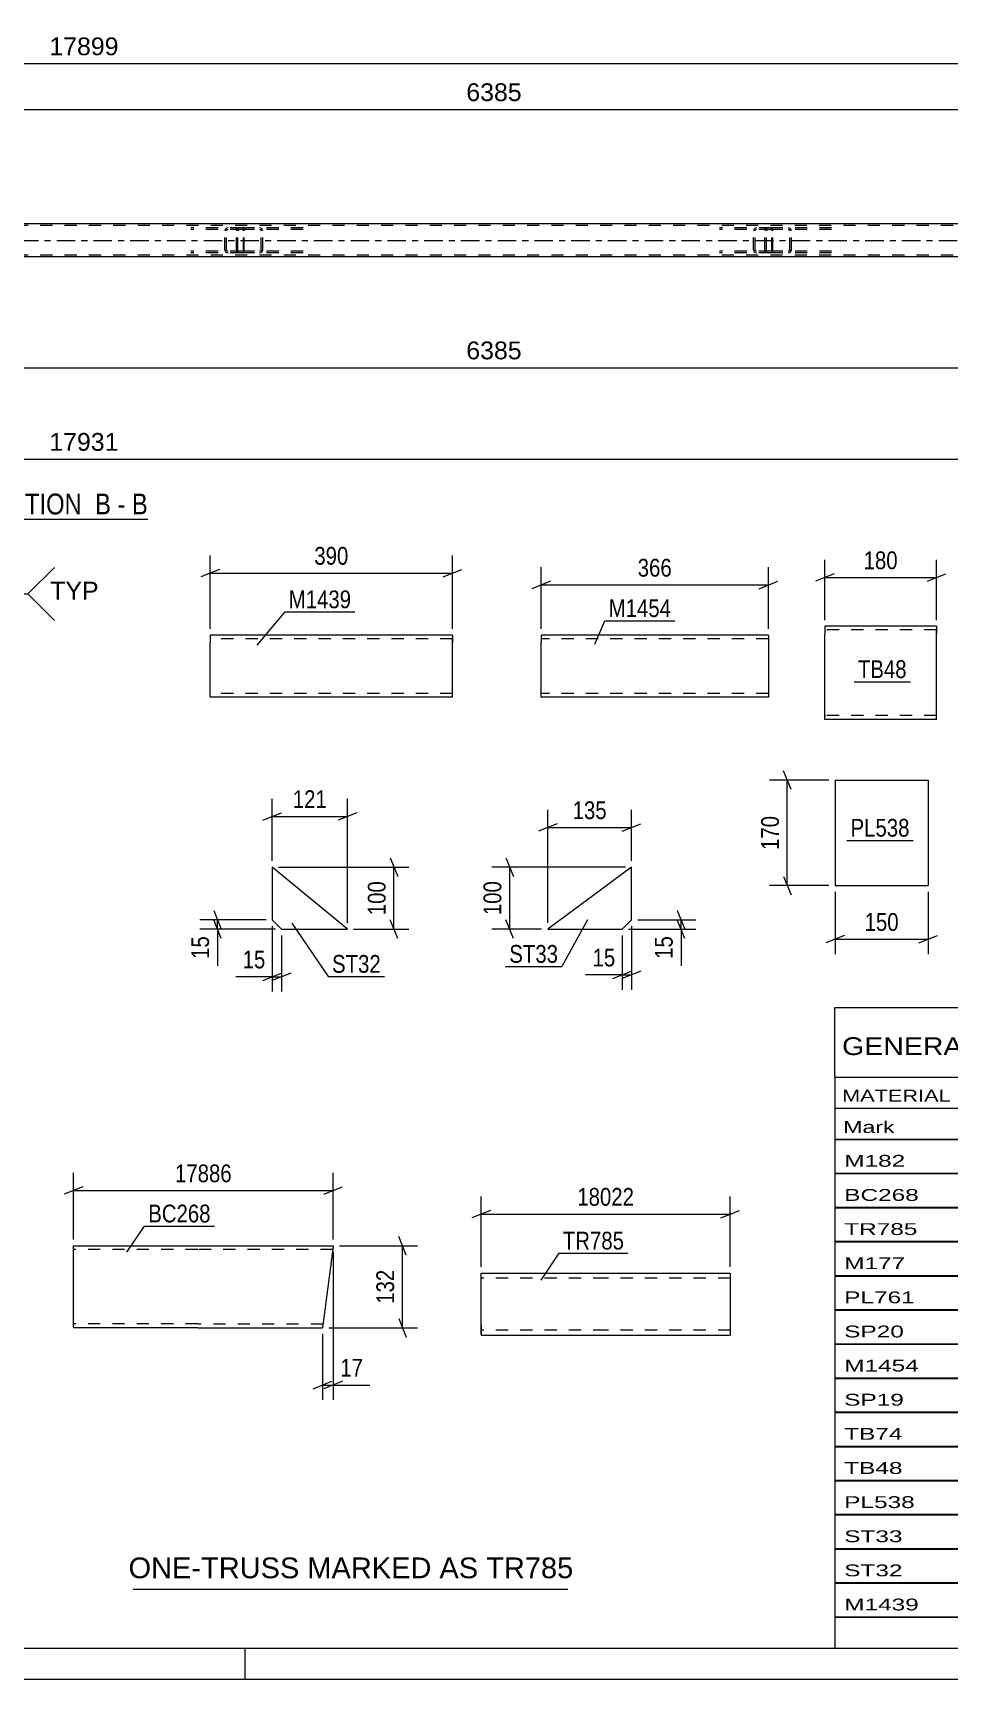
# Model space of a CAD drawing. Header units: millimetres. Extents: x 0 to 841, y 0 to 594.
# Drawn here: x 386.8 to 534.4, y 0 to 265.3 of the extents above; entities that cross this region are included whole.
import ezdxf

# ---------------------------------------------------------------- set-up
doc = ezdxf.new("R2010")
doc.units = ezdxf.units.MM
doc.linetypes.add('DXK_LINE_DOT2', pattern=[3.9198, 1.9599, -1.9599])
doc.linetypes.add('DXK_LINE_DOT3', pattern=[5.9187, 2.979, -0.9799, 0.9799, -0.9799])
doc.styles.add('Arial', font='ARIAL.TTF', dxfattribs={"height": 0.2})
doc.styles.add('Arial Narrow', font='ARIALN.TTF', dxfattribs={"height": 0.2})

# ---------------------------------------------------------------- blocks, each defined once
blk = doc.blocks.new('Unknown-318886624-1115')
at = {"color": 5, "linetype": 'Continuous'}
for p, q in [((5, 5), (836, 5)), ((421, 0), (421, 5)), ((0, 0), (841, 0))]:
    blk.add_line(p, q, dxfattribs=at)
blk = doc.blocks.new('Unknown-318886624-17 - 4663')
at = {"color": 6, "linetype": 'Continuous'}
blk.add_line((377.69, 186.94), (405.34, 186.94), dxfattribs=at)
at = {"color": 0, "linetype": 'Continuous'}
blk.add_wipeout([(395.8, 187.69), (395.8, 191.19), (377.69, 191.19), (377.69, 187.69)], dxfattribs=at)
at = {"color": 7, "linetype": 'Continuous', "style": 'Arial Narrow'}
blk.add_text('SECTION ', height=3.34, dxfattribs=at).set_placement((377.69, 187.69))
at = {"color": 0, "linetype": 'Continuous'}
blk.add_wipeout([(399.41, 187.69), (399.41, 191.19), (396.85, 191.19), (396.85, 187.69)], dxfattribs=at)
blk.add_wipeout([(401.73, 187.69), (401.73, 191.19), (400.46, 191.19), (400.46, 187.69)], dxfattribs=at)
at = {"color": 7, "linetype": 'Continuous', "style": 'Arial Narrow'}
blk.add_text('B', height=3.34, dxfattribs=at).set_placement((396.85, 187.69))
at = {"color": 0, "linetype": 'Continuous'}
blk.add_wipeout([(405.34, 187.69), (405.34, 191.19), (402.78, 191.19), (402.78, 187.69)], dxfattribs=at)
at = {"color": 7, "linetype": 'Continuous', "style": 'Arial Narrow'}
for s, p in [('B', (402.78, 187.69)), ('-', (400.46, 187.69))]:
    blk.add_text(s, height=3.34, dxfattribs=at).set_placement(p)
blk = doc.blocks.new('Part-318886624-4776 - 4663')
at = {"color": 7, "linetype": 'DXK_LINE_DOT2'}
for p, q in [((727.09, 234.25), (71.06, 234.25)), ((727.09, 229.45), (71.06, 229.45))]:
    blk.add_line(p, q, dxfattribs=at)
at = {"color": 2, "linetype": 'Continuous'}
for p, q in [((587.98, 234.49), (338.58, 234.49)), ((727.09, 229.21), (71.06, 229.21))]:
    blk.add_line(p, q, dxfattribs=at)
at = {"color": 7, "linetype": 'DXK_LINE_DOT3'}
blk.add_line((71.06, 231.85), (726.8, 231.85), dxfattribs=at)
blk = doc.blocks.new('Part-318886624-4737 - 4663')
at = {"color": 7, "linetype": 'DXK_LINE_DOT2'}
for p, q in [((505.73, 233.85), (497.4, 233.85)), ((505.73, 233.61), (497.4, 233.61)), ((502.93, 233.55), (502.89, 233.37)), ((503.14, 233.37), (503.16, 233.46)), ((503.16, 233.46), (503.21, 233.54)), ((503.39, 233.85), (503.2, 233.81)), ((503.21, 233.54), (503.29, 233.59)), ((503.29, 233.59), (503.39, 233.61)), ((504.73, 233.61), (504.73, 233.85)), ((505.83, 233.81), (505.73, 233.85)), ((505.73, 233.61), (505.78, 233.59)), ((505.78, 233.59), (505.82, 233.54)), ((505.82, 233.54), (505.85, 233.46)), ((505.92, 233.71), (505.83, 233.81)), ((505.85, 233.46), (505.86, 233.37)), ((505.98, 233.55), (505.92, 233.71)), ((506, 233.37), (505.98, 233.55)), ((502.89, 230.33), (502.89, 233.37)), ((503.14, 230.33), (503.14, 233.37)), ((505.86, 230.33), (505.86, 233.37)), ((506, 230.33), (506, 233.37)), ((505.73, 230.09), (497.4, 230.09)), ((505.73, 229.85), (497.4, 229.85)), ((502.89, 230.33), (502.93, 230.14)), ((503.16, 230.23), (503.14, 230.33)), ((503.21, 230.16), (503.16, 230.23)), ((503.2, 229.88), (503.39, 229.85)), ((503.29, 230.1), (503.21, 230.16)), ((503.39, 230.09), (503.29, 230.1)), ((504.73, 229.85), (504.73, 230.09)), ((505.78, 230.1), (505.73, 230.09)), ((505.73, 229.85), (505.83, 229.88)), ((505.82, 230.16), (505.78, 230.1)), ((505.85, 230.23), (505.82, 230.16)), ((505.83, 229.88), (505.92, 229.99)), ((505.86, 230.33), (505.85, 230.23)), ((505.92, 229.99), (505.98, 230.14)), ((505.98, 230.14), (506, 230.33))]:
    blk.add_line(p, q, dxfattribs=at)
for centre, start, end in [((503.38, 233.35), 111.1941, 156.1506), ((503.38, 230.34), 203.8494, 248.8059)]:
    blk.add_arc(centre, 0.492, start, end, dxfattribs=at)
blk = doc.blocks.new('Part-318886624-4739 - 4663')
at = {"color": 7, "linetype": 'DXK_LINE_DOT2'}
for p, q in [((420.59, 233.85), (412.27, 233.85)), ((420.59, 233.61), (412.27, 233.61)), ((417.79, 233.55), (417.75, 233.37)), ((418.01, 233.37), (418.02, 233.46)), ((418.02, 233.46), (418.08, 233.54)), ((418.26, 233.85), (418.06, 233.81)), ((418.08, 233.54), (418.16, 233.59)), ((418.16, 233.59), (418.26, 233.61)), ((419.6, 233.61), (419.6, 233.85)), ((420.69, 233.81), (420.59, 233.85)), ((420.59, 233.61), (420.64, 233.59)), ((420.64, 233.59), (420.69, 233.54)), ((420.78, 233.71), (420.69, 233.81)), ((420.69, 233.54), (420.72, 233.46)), ((420.72, 233.46), (420.73, 233.37)), ((420.84, 233.55), (420.78, 233.71)), ((420.86, 233.37), (420.84, 233.55)), ((417.75, 230.33), (417.75, 233.37)), ((418.01, 230.33), (418.01, 233.37)), ((420.73, 230.33), (420.73, 233.37)), ((420.86, 230.33), (420.86, 233.37)), ((420.59, 230.09), (412.27, 230.09)), ((420.59, 229.85), (412.27, 229.85)), ((417.75, 230.33), (417.79, 230.14)), ((418.02, 230.23), (418.01, 230.33)), ((418.08, 230.16), (418.02, 230.23)), ((418.06, 229.88), (418.26, 229.85)), ((418.16, 230.1), (418.08, 230.16)), ((418.26, 230.09), (418.16, 230.1)), ((419.6, 229.85), (419.6, 230.09)), ((420.64, 230.1), (420.59, 230.09)), ((420.59, 229.85), (420.69, 229.88)), ((420.69, 230.16), (420.64, 230.1)), ((420.72, 230.23), (420.69, 230.16)), ((420.69, 229.88), (420.78, 229.99)), ((420.73, 230.33), (420.72, 230.23)), ((420.78, 229.99), (420.84, 230.14)), ((420.84, 230.14), (420.86, 230.33))]:
    blk.add_line(p, q, dxfattribs=at)
for centre, start, end in [((418.24, 233.35), 111.1941, 156.1506), ((418.24, 230.34), 203.8494, 248.8059)]:
    blk.add_arc(centre, 0.492, start, end, dxfattribs=at)
blk = doc.blocks.new('Part-318886624-4944 - 4663')
at = {"color": 7, "linetype": 'DXK_LINE_DOT2'}
for p, q in [((504.77, 233.55), (504.73, 233.37)), ((504.99, 233.37), (505.01, 233.46)), ((505.01, 233.46), (505.06, 233.54)), ((505.24, 233.85), (505.05, 233.81)), ((505.06, 233.54), (505.15, 233.59)), ((505.15, 233.59), (505.24, 233.61)), ((515.47, 233.85), (505.24, 233.85)), ((515.47, 233.61), (505.24, 233.61)), ((508.67, 233.81), (508.48, 233.85)), ((508.48, 233.61), (508.58, 233.59)), ((508.58, 233.59), (508.66, 233.54)), ((508.66, 233.54), (508.71, 233.46)), ((508.71, 233.46), (508.73, 233.37)), ((508.99, 233.37), (508.95, 233.55)), ((504.73, 230.33), (504.73, 233.37)), ((504.99, 230.33), (504.99, 233.37)), ((508.73, 230.33), (508.73, 233.37)), ((508.99, 230.33), (508.99, 233.37)), ((504.73, 230.33), (504.77, 230.14)), ((505.01, 230.23), (504.99, 230.33)), ((505.06, 230.16), (505.01, 230.23)), ((505.05, 229.88), (505.24, 229.85)), ((505.15, 230.1), (505.06, 230.16)), ((505.24, 230.09), (505.15, 230.1)), ((515.47, 230.09), (505.24, 230.09)), ((515.47, 229.85), (505.24, 229.85)), ((508.58, 230.1), (508.48, 230.09)), ((508.48, 229.85), (508.67, 229.88)), ((508.66, 230.16), (508.58, 230.1)), ((508.71, 230.23), (508.66, 230.16)), ((508.73, 230.33), (508.71, 230.23)), ((508.95, 230.14), (508.99, 230.33))]:
    blk.add_line(p, q, dxfattribs=at)
for centre, start, end in [((505.22, 233.35), 110.7583, 155.68), ((508.5, 233.35), 24.32, 69.2417), ((505.22, 230.35), 204.32, 249.2417), ((508.5, 230.35), 290.7583, 335.68)]:
    blk.add_arc(centre, 0.496, start, end, dxfattribs=at)
blk = doc.blocks.new('Part-318886624-4945 - 4663')
at = {"color": 7, "linetype": 'DXK_LINE_DOT2'}
for p, q in [((419.64, 233.55), (419.6, 233.37)), ((419.85, 233.37), (419.87, 233.46)), ((419.87, 233.46), (419.93, 233.54)), ((420.11, 233.85), (419.91, 233.81)), ((419.93, 233.54), (420.01, 233.59)), ((420.01, 233.59), (420.11, 233.61)), ((430.34, 233.85), (420.11, 233.85)), ((430.34, 233.61), (420.11, 233.61)), ((423.54, 233.81), (423.34, 233.85)), ((423.34, 233.61), (423.44, 233.59)), ((423.44, 233.59), (423.53, 233.54)), ((423.53, 233.54), (423.58, 233.46)), ((423.58, 233.46), (423.6, 233.37)), ((423.86, 233.37), (423.82, 233.55)), ((419.6, 230.33), (419.6, 233.37)), ((419.85, 230.33), (419.85, 233.37)), ((423.6, 230.33), (423.6, 233.37)), ((423.86, 230.33), (423.86, 233.37)), ((419.6, 230.33), (419.64, 230.14)), ((419.87, 230.23), (419.85, 230.33)), ((419.93, 230.16), (419.87, 230.23)), ((419.91, 229.88), (420.11, 229.85)), ((420.01, 230.1), (419.93, 230.16)), ((420.11, 230.09), (420.01, 230.1)), ((430.34, 230.09), (420.11, 230.09)), ((430.34, 229.85), (420.11, 229.85)), ((423.44, 230.1), (423.34, 230.09)), ((423.34, 229.85), (423.54, 229.88)), ((423.53, 230.16), (423.44, 230.1)), ((423.58, 230.23), (423.53, 230.16)), ((423.6, 230.33), (423.58, 230.23)), ((423.82, 230.14), (423.86, 230.33))]:
    blk.add_line(p, q, dxfattribs=at)
for centre, start, end in [((420.09, 233.35), 110.7583, 155.68), ((423.36, 233.35), 24.32, 69.2417), ((420.09, 230.35), 204.32, 249.2417), ((423.36, 230.35), 290.7583, 335.68)]:
    blk.add_arc(centre, 0.496, start, end, dxfattribs=at)
blk = doc.blocks.new('Part-318886624-6318 - 6310')
at = {"color": 2, "linetype": 'Continuous'}
for p, q in [((459.03, 57.02), (459.03, 65.42)), ((459.03, 65.42), (479.03, 65.42)), ((479.13, 65.42), (499.13, 65.42)), ((499.13, 65.42), (499.13, 65.3)), ((499.13, 65.3), (499.13, 55.42)), ((459.03, 57.02), (459.03, 55.42)), ((459.03, 55.42), (479.03, 55.42)), ((479.13, 55.42), (499.13, 55.42))]:
    blk.add_line(p, q, dxfattribs=at)
at = {"color": 7, "linetype": 'DXK_LINE_DOT2'}
for p, q in [((479.03, 64.62), (459.03, 64.62)), ((499.13, 64.62), (479.13, 64.62)), ((459.03, 55.55), (459.03, 57.02)), ((459.03, 56.22), (459.03, 56.29)), ((479.03, 56.22), (459.03, 56.22)), ((499.13, 56.22), (479.13, 56.22)), ((499.13, 56.22), (499.13, 56.29))]:
    blk.add_line(p, q, dxfattribs=at)
blk = doc.blocks.new('Part-318886624-6483 - 6479')
at = {"color": 2, "linetype": 'Continuous'}
for p, q in [((516.02, 144.86), (516.02, 127.86)), ((516.02, 144.86), (531.02, 144.86)), ((531.02, 144.86), (531.02, 127.86)), ((516.02, 127.86), (531.02, 127.86))]:
    blk.add_line(p, q, dxfattribs=at)
blk = doc.blocks.new('Part-318886624-6515 - 6510')
at = {"color": 2, "linetype": 'Continuous'}
for p, q in [((514.36, 169.66), (514.36, 168.46)), ((532.36, 169.66), (514.36, 169.66)), ((514.36, 155.4), (514.36, 168.46)), ((532.36, 169.66), (532.36, 169.57)), ((532.36, 169.57), (532.36, 168.46)), ((532.36, 154.66), (532.36, 168.46)), ((514.36, 154.75), (514.36, 155.4)), ((514.36, 154.66), (514.36, 154.75)), ((532.36, 154.66), (514.36, 154.66))]:
    blk.add_line(p, q, dxfattribs=at)
at = {"color": 7, "linetype": 'DXK_LINE_DOT2'}
for p, q in [((532.36, 169.06), (514.36, 169.06)), ((532.36, 168.46), (532.36, 169.31)), ((514.36, 155.4), (514.36, 155.01)), ((514.36, 155.26), (514.36, 155.3)), ((532.36, 155.26), (514.36, 155.26)), ((514.36, 154.66), (514.36, 154.66)), ((532.36, 155.26), (532.36, 155.3))]:
    blk.add_line(p, q, dxfattribs=at)
blk = doc.blocks.new('Part-318886624-6537 - 6531')
at = {"color": 2, "linetype": 'Continuous'}
for p, q in [((437.48, 120.84), (425.39, 130.84)), ((425.39, 130.84), (425.39, 122.34)), ((425.39, 122.34), (426.89, 120.84)), ((426.89, 120.84), (437.48, 120.84))]:
    blk.add_line(p, q, dxfattribs=at)
blk = doc.blocks.new('Part-318886624-6592 - 6586')
at = {"color": 2, "linetype": 'Continuous'}
for p, q in [((483.25, 130.85), (469.75, 120.85)), ((483.25, 122.35), (483.25, 130.85)), ((481.75, 120.85), (483.25, 122.35)), ((469.75, 120.85), (481.75, 120.85))]:
    blk.add_line(p, q, dxfattribs=at)
blk = doc.blocks.new('Part-318886624-6813 - 6807')
at = {"color": 2, "linetype": 'Continuous'}
for p, q in [((415.39, 168.23), (415.39, 167.03)), ((454.41, 168.23), (415.39, 168.23)), ((454.41, 168.23), (454.41, 168.13)), ((454.41, 168.13), (454.41, 167.03)), ((415.39, 158.32), (415.39, 167.03)), ((454.41, 158.23), (454.41, 167.03)), ((415.39, 158.23), (415.39, 158.32)), ((454.41, 158.23), (415.39, 158.23))]:
    blk.add_line(p, q, dxfattribs=at)
at = {"color": 7, "linetype": 'DXK_LINE_DOT2'}
for p, q in [((454.41, 167.63), (415.39, 167.63)), ((454.41, 167.03), (454.41, 167.87)), ((415.39, 158.83), (415.39, 158.87)), ((454.41, 158.83), (415.39, 158.83)), ((415.39, 158.23), (415.39, 158.23)), ((454.41, 158.83), (454.41, 158.87))]:
    blk.add_line(p, q, dxfattribs=at)
blk = doc.blocks.new('Part-318886624-6835 - 6829')
at = {"color": 2, "linetype": 'Continuous'}
for p, q in [((468.67, 168.23), (468.67, 167.03)), ((505.29, 168.23), (468.67, 168.23)), ((505.29, 168.13), (505.29, 168.23)), ((505.29, 168.13), (505.29, 167.03)), ((468.67, 158.32), (468.67, 167.03)), ((505.29, 167.03), (505.29, 158.23)), ((468.67, 158.23), (468.67, 158.32)), ((505.29, 158.23), (468.67, 158.23))]:
    blk.add_line(p, q, dxfattribs=at)
at = {"color": 7, "linetype": 'DXK_LINE_DOT2'}
for p, q in [((505.29, 167.63), (468.67, 167.63)), ((505.29, 167.87), (505.29, 167.03)), ((468.67, 158.83), (468.67, 158.87)), ((505.29, 158.83), (468.67, 158.83)), ((468.67, 158.23), (468.67, 158.23)), ((505.29, 158.87), (505.29, 158.97)), ((505.29, 158.83), (505.29, 158.87)), ((505.29, 158.83), (505.29, 158.87))]:
    blk.add_line(p, q, dxfattribs=at)
blk = doc.blocks.new('Part-318886624-7069 - 7061')
at = {"color": 2, "linetype": 'Continuous'}
for p, q in [((393.37, 56.72), (393.37, 69.83)), ((393.37, 69.83), (413.37, 69.83)), ((413.47, 69.82), (435.21, 69.82)), ((435.2, 69.73), (433.47, 56.62)), ((435.21, 69.82), (435.2, 69.73)), ((393.37, 56.72), (393.37, 56.63)), ((393.37, 56.63), (413.37, 56.63)), ((413.47, 56.62), (433.47, 56.62))]:
    blk.add_line(p, q, dxfattribs=at)
at = {"color": 7, "linetype": 'DXK_LINE_DOT2'}
for p, q in [((413.37, 69.23), (393.37, 69.23)), ((435.13, 69.22), (413.47, 69.22)), ((393.37, 57.23), (393.37, 57.27)), ((413.37, 57.23), (393.37, 57.23)), ((433.55, 57.22), (413.47, 57.22)), ((433.55, 57.22), (433.56, 57.27))]:
    blk.add_line(p, q, dxfattribs=at)
blk = doc.blocks.new('StraightDimension-318886624-5051 - 4663')
at = {"color": 7, "linetype": 'Continuous'}
for p, q in [((333.38, 235.89), (333.38, 255.79)), ((588.78, 235.89), (588.78, 255.79)), ((334.88, 253.54), (331.88, 252.34)), ((333.38, 252.94), (588.78, 252.94)), ((587.28, 252.34), (590.28, 253.54))]:
    blk.add_line(p, q, dxfattribs=at)
at = {"color": 0}
blk.add_wipeout([(466.13, 253.69), (466.13, 257.89), (456.04, 257.89), (456.04, 253.69)], dxfattribs=at)
at = {"color": 3, "style": 'Arial'}
blk.add_text('6385', height=2.865, dxfattribs=at).set_placement((456.64, 254.29))
blk = doc.blocks.new('StraightDimension-318886624-4957 - 4663')
at = {"color": 7, "linetype": 'Continuous'}
blk.add_line((61.8, 196.59), (728.28, 196.59), dxfattribs=at)
at = {"color": 0}
blk.add_wipeout([(401.2, 197.34), (401.2, 201.54), (388.88, 201.54), (388.88, 197.34)], dxfattribs=at)
at = {"color": 3, "style": 'Arial'}
blk.add_text('17931', height=2.865, dxfattribs=at).set_placement((389.48, 197.94))
blk = doc.blocks.new('StraightDimension-318886624-4995 - 4663')
at = {"color": 7, "linetype": 'Continuous'}
for p, q in [((333.38, 227.81), (333.38, 201.14)), ((588.78, 227.81), (588.78, 198.91)), ((334.88, 211.93), (331.88, 210.73)), ((333.38, 211.33), (588.78, 211.33)), ((587.28, 210.73), (590.28, 211.93))]:
    blk.add_line(p, q, dxfattribs=at)
at = {"color": 0}
blk.add_wipeout([(466.13, 212.08), (466.13, 216.28), (456.04, 216.28), (456.04, 212.08)], dxfattribs=at)
at = {"color": 0, "linetype": 'Continuous'}
blk.add_wipeout([(588.18, 210.63), (583.98, 210.63), (583.98, 198.31), (588.18, 198.31)], dxfattribs=at)
at = {"color": 3, "style": 'Arial'}
blk.add_text('6385', height=2.865, dxfattribs=at).set_placement((456.64, 212.68))
at = {"color": 3, "linetype": 'Continuous', "style": 'Arial'}
blk.add_text('14427', height=2.865, rotation=90.0002, dxfattribs=at).set_placement((587.58, 198.91))
blk = doc.blocks.new('StraightDimension-318886624-5105 - 4663')
at = {"color": 7, "linetype": 'Continuous'}
blk.add_line((62.44, 260.33), (727.65, 260.33), dxfattribs=at)
at = {"color": 0}
blk.add_wipeout([(401.21, 261.08), (401.21, 265.28), (388.89, 265.28), (388.89, 261.08)], dxfattribs=at)
at = {"color": 3, "style": 'Arial'}
blk.add_text('17899', height=2.865, dxfattribs=at).set_placement((389.49, 261.68))
blk = doc.blocks.new('StraightDimension-318886624-6321 - 6310')
at = {"color": 7, "linetype": 'Continuous'}
for p, q in [((459.03, 66.42), (459.03, 77.78)), ((499.13, 66.42), (499.13, 77.78)), ((460.53, 75.53), (457.53, 74.33)), ((459.03, 74.93), (499.13, 74.93)), ((497.63, 74.33), (500.63, 75.53))]:
    blk.add_line(p, q, dxfattribs=at)
at = {"color": 0}
blk.add_wipeout([(484.25, 75.68), (484.25, 79.88), (473.91, 79.88), (473.91, 75.68)], dxfattribs=at)
at = {"color": 3, "style": 'Arial Narrow'}
blk.add_text('18022', height=2.863, dxfattribs=at).set_placement((474.51, 76.28))
blk = doc.blocks.new('StraightDimension-318886624-6485 - 6479')
at = {"color": 7, "linetype": 'Continuous'}
for p, q in [((516.02, 126.86), (516.02, 116.82)), ((531.02, 126.86), (531.02, 116.82)), ((517.52, 119.82), (514.52, 118.62)), ((529.52, 118.62), (532.52, 119.82)), ((516.02, 119.22), (531.02, 119.22))]:
    blk.add_line(p, q, dxfattribs=at)
at = {"color": 0}
blk.add_wipeout([(526.87, 119.97), (526.87, 124.17), (520.18, 124.17), (520.18, 119.97)], dxfattribs=at)
at = {"color": 3, "style": 'Arial Narrow'}
blk.add_text('150', height=2.863, dxfattribs=at).set_placement((520.78, 120.57))
blk = doc.blocks.new('StraightDimension-318886624-6496 - 6479')
at = {"color": 7, "linetype": 'Continuous'}
for p, q in [((508.93, 143.36), (507.73, 146.36)), ((515.02, 144.86), (505.48, 144.86)), ((508.33, 127.86), (508.33, 144.86)), ((515.02, 127.86), (505.48, 127.86)), ((507.73, 129.36), (508.93, 126.36))]:
    blk.add_line(p, q, dxfattribs=at)
at = {"color": 0}
blk.add_wipeout([(507.58, 139.7), (503.38, 139.7), (503.38, 133.01), (507.58, 133.01)], dxfattribs=at)
at = {"color": 3, "style": 'Arial Narrow'}
blk.add_text('170', height=2.863, rotation=90.0002, dxfattribs=at).set_placement((506.98, 133.61))
blk = doc.blocks.new('StraightDimension-318886624-6517 - 6510')
at = {"color": 7, "linetype": 'Continuous'}
for p, q in [((515.86, 178.11), (512.86, 176.91)), ((514.36, 170.66), (514.36, 180.36)), ((530.86, 176.91), (533.86, 178.11)), ((532.36, 170.66), (532.36, 180.36)), ((514.36, 177.51), (532.36, 177.51))]:
    blk.add_line(p, q, dxfattribs=at)
at = {"color": 0}
blk.add_wipeout([(526.71, 178.26), (526.71, 182.46), (520.02, 182.46), (520.02, 178.26)], dxfattribs=at)
at = {"color": 3, "style": 'Arial Narrow'}
blk.add_text('180', height=2.863, dxfattribs=at).set_placement((520.62, 178.86))
blk = doc.blocks.new('StraightDimension-318886624-6539 - 6531')
at = {"color": 7, "linetype": 'Continuous'}
for p, q in [((426.39, 130.84), (447.38, 130.84)), ((444.38, 132.34), (445.58, 129.34)), ((444.98, 120.84), (444.98, 130.84)), ((445.58, 119.34), (444.38, 122.34)), ((438.48, 120.84), (447.38, 120.84))]:
    blk.add_line(p, q, dxfattribs=at)
at = {"color": 0}
blk.add_wipeout([(444.23, 129.19), (440.03, 129.19), (440.03, 122.5), (444.23, 122.5)], dxfattribs=at)
at = {"color": 3, "style": 'Arial Narrow'}
blk.add_text('100', height=2.863, rotation=90.0002, dxfattribs=at).set_placement((443.63, 123.1))
blk = doc.blocks.new('StraightDimension-318886624-6551 - 6531')
at = {"color": 7, "linetype": 'Continuous'}
for p, q in [((424.39, 122.34), (413.71, 122.34)), ((415.96, 123.84), (417.16, 120.84)), ((417.16, 119.34), (415.96, 122.34)), ((416.56, 120.84), (416.56, 122.34)), ((425.89, 120.84), (413.71, 120.84))]:
    blk.add_line(p, q, dxfattribs=at)
at = {"color": 0}
blk.add_wipeout([(415.81, 120.32), (411.61, 120.32), (411.61, 115.46), (415.81, 115.46)], dxfattribs=at)
at = {"color": 7, "linetype": 'Continuous'}
blk.add_line((416.56, 120.84), (416.56, 114.94), dxfattribs=at)
blk.add_line((416.56, 120.84), (416.56, 114.94), dxfattribs=at)
at = {"color": 3, "style": 'Arial Narrow'}
blk.add_text('15', height=2.863, rotation=90.0002, dxfattribs=at).set_placement((415.21, 116.06))
blk = doc.blocks.new('StraightDimension-318886624-6562 - 6531')
at = {"color": 7, "linetype": 'Continuous'}
for p, q in [((425.39, 131.84), (425.39, 141.86)), ((437.48, 121.84), (437.48, 141.86)), ((423.89, 138.41), (426.89, 139.61)), ((425.39, 139.01), (437.48, 139.01)), ((438.98, 139.61), (435.98, 138.41))]:
    blk.add_line(p, q, dxfattribs=at)
at = {"color": 0}
blk.add_wipeout([(434.78, 139.76), (434.78, 143.96), (428.09, 143.96), (428.09, 139.76)], dxfattribs=at)
at = {"color": 3, "style": 'Arial Narrow'}
blk.add_text('121', height=2.863, dxfattribs=at).set_placement((428.69, 140.36))
blk = doc.blocks.new('StraightDimension-318886624-6572 - 6531')
at = {"color": 7, "linetype": 'Continuous'}
for p, q in [((425.39, 121.34), (425.39, 110.78)), ((426.89, 119.84), (426.89, 110.78)), ((423.89, 112.58), (426.89, 113.78)), ((428.39, 113.78), (425.39, 112.58)), ((425.39, 113.18), (426.89, 113.18))]:
    blk.add_line(p, q, dxfattribs=at)
at = {"color": 0}
blk.add_wipeout([(424.87, 113.93), (424.87, 118.13), (420.01, 118.13), (420.01, 113.93)], dxfattribs=at)
at = {"color": 7, "linetype": 'Continuous'}
blk.add_line((425.39, 113.18), (419.49, 113.18), dxfattribs=at)
blk.add_line((425.39, 113.18), (419.49, 113.18), dxfattribs=at)
at = {"color": 3, "style": 'Arial Narrow'}
blk.add_text('15', height=2.863, dxfattribs=at).set_placement((420.61, 114.53))
blk = doc.blocks.new('StraightDimension-318886624-6594 - 6586')
at = {"color": 7, "linetype": 'Continuous'}
for p, q in [((469.75, 121.85), (469.75, 140.08)), ((483.25, 131.85), (483.25, 140.08)), ((471.25, 137.83), (468.25, 136.63)), ((469.75, 137.23), (483.25, 137.23)), ((481.75, 136.63), (484.75, 137.83))]:
    blk.add_line(p, q, dxfattribs=at)
at = {"color": 0}
blk.add_wipeout([(479.84, 137.98), (479.84, 142.18), (473.16, 142.18), (473.16, 137.98)], dxfattribs=at)
at = {"color": 3, "style": 'Arial Narrow'}
blk.add_text('135', height=2.863, dxfattribs=at).set_placement((473.76, 138.58))
blk = doc.blocks.new('StraightDimension-318886624-6620 - 6586')
at = {"color": 7, "linetype": 'Continuous'}
for p, q in [((482.25, 130.85), (460.77, 130.85)), ((463.02, 132.35), (464.22, 129.35)), ((463.62, 120.85), (463.62, 130.85)), ((464.22, 119.35), (463.02, 122.35)), ((468.75, 120.85), (460.77, 120.85))]:
    blk.add_line(p, q, dxfattribs=at)
at = {"color": 0}
blk.add_wipeout([(462.87, 129.19), (458.67, 129.19), (458.67, 122.51), (462.87, 122.51)], dxfattribs=at)
at = {"color": 3, "style": 'Arial Narrow'}
blk.add_text('100', height=2.863, rotation=90.0002, dxfattribs=at).set_placement((462.27, 123.11))
blk = doc.blocks.new('StraightDimension-318886624-6632 - 6586')
at = {"color": 7, "linetype": 'Continuous'}
for p, q in [((484.25, 122.35), (493.62, 122.35)), ((490.62, 123.85), (491.82, 120.85)), ((491.82, 119.35), (490.62, 122.35)), ((491.22, 120.85), (491.22, 122.35)), ((482.75, 120.85), (493.62, 120.85))]:
    blk.add_line(p, q, dxfattribs=at)
at = {"color": 0}
blk.add_wipeout([(490.47, 120.33), (486.27, 120.33), (486.27, 115.47), (490.47, 115.47)], dxfattribs=at)
at = {"color": 7, "linetype": 'Continuous'}
blk.add_line((491.22, 120.85), (491.22, 114.94), dxfattribs=at)
blk.add_line((491.22, 120.85), (491.22, 114.94), dxfattribs=at)
at = {"color": 3, "style": 'Arial Narrow'}
blk.add_text('15', height=2.863, rotation=90.0002, dxfattribs=at).set_placement((489.87, 116.07))
blk = doc.blocks.new('StraightDimension-318886624-6606 - 6586')
at = {"color": 7, "linetype": 'Continuous'}
for p, q in [((481.75, 119.85), (481.75, 111.09)), ((483.25, 121.35), (483.25, 111.09)), ((480.25, 112.89), (483.25, 114.09)), ((484.75, 114.09), (481.75, 112.89)), ((481.75, 113.49), (483.25, 113.49))]:
    blk.add_line(p, q, dxfattribs=at)
at = {"color": 0}
blk.add_wipeout([(481.22, 114.24), (481.22, 118.44), (476.37, 118.44), (476.37, 114.24)], dxfattribs=at)
at = {"color": 7, "linetype": 'Continuous'}
blk.add_line((481.75, 113.49), (475.84, 113.49), dxfattribs=at)
blk.add_line((481.75, 113.49), (475.84, 113.49), dxfattribs=at)
at = {"color": 3, "style": 'Arial Narrow'}
blk.add_text('15', height=2.863, dxfattribs=at).set_placement((476.97, 114.84))
blk = doc.blocks.new('StraightDimension-318886624-6815 - 6807')
at = {"color": 7, "linetype": 'Continuous'}
for p, q in [((415.39, 169.23), (415.39, 181.08)), ((454.41, 169.23), (454.41, 181.08)), ((416.89, 178.83), (413.89, 177.63)), ((415.39, 178.23), (454.41, 178.23)), ((452.91, 177.63), (455.91, 178.83))]:
    blk.add_line(p, q, dxfattribs=at)
at = {"color": 0}
blk.add_wipeout([(438.24, 178.98), (438.24, 183.18), (431.56, 183.18), (431.56, 178.98)], dxfattribs=at)
at = {"color": 3, "style": 'Arial Narrow'}
blk.add_text('390', height=2.863, dxfattribs=at).set_placement((432.16, 179.58))
blk = doc.blocks.new('StraightDimension-318886624-6837 - 6829')
at = {"color": 7, "linetype": 'Continuous'}
for p, q in [((468.67, 169.23), (468.67, 179.16)), ((505.29, 169.23), (505.29, 179.16)), ((470.17, 176.91), (467.17, 175.71)), ((468.67, 176.31), (505.29, 176.31)), ((503.79, 175.71), (506.79, 176.91))]:
    blk.add_line(p, q, dxfattribs=at)
at = {"color": 0}
blk.add_wipeout([(490.32, 177.06), (490.32, 181.26), (483.64, 181.26), (483.64, 177.06)], dxfattribs=at)
at = {"color": 3, "style": 'Arial Narrow'}
blk.add_text('366', height=2.863, dxfattribs=at).set_placement((484.24, 177.66))
blk = doc.blocks.new('StraightDimension-318886624-7072 - 7061')
at = {"color": 7, "linetype": 'Continuous'}
for p, q in [((393.37, 70.83), (393.37, 81.57)), ((435.21, 70.82), (435.21, 81.57)), ((394.87, 79.32), (391.87, 78.12)), ((393.37, 78.72), (435.21, 78.72)), ((433.71, 78.12), (436.71, 79.32))]:
    blk.add_line(p, q, dxfattribs=at)
at = {"color": 0}
blk.add_wipeout([(419.46, 79.47), (419.46, 83.67), (409.12, 83.67), (409.12, 79.47)], dxfattribs=at)
at = {"color": 3, "style": 'Arial Narrow'}
blk.add_text('17886', height=2.863, dxfattribs=at).set_placement((409.72, 80.07))
blk = doc.blocks.new('StraightDimension-318886624-12926 - 7061')
at = {"color": 7, "linetype": 'Continuous'}
for p, q in [((436.21, 69.82), (448.76, 69.82)), ((446.96, 68.32), (445.76, 71.32)), ((446.36, 56.62), (446.36, 69.82)), ((434.47, 56.62), (448.76, 56.62)), ((445.76, 58.12), (446.96, 55.12))]:
    blk.add_line(p, q, dxfattribs=at)
at = {"color": 0}
blk.add_wipeout([(445.61, 66.57), (441.41, 66.57), (441.41, 59.88), (445.61, 59.88)], dxfattribs=at)
at = {"color": 3, "style": 'Arial Narrow'}
blk.add_text('132', height=2.863, rotation=90.0002, dxfattribs=at).set_placement((445.01, 60.48))
blk = doc.blocks.new('StraightDimension-318886624-12909 - 7061')
at = {"color": 7, "linetype": 'Continuous'}
for p, q in [((435.21, 68.82), (435.21, 44.99)), ((433.47, 55.62), (433.47, 44.99)), ((431.97, 46.79), (434.97, 47.99)), ((436.71, 47.99), (433.71, 46.79)), ((433.47, 47.39), (435.21, 47.39))]:
    blk.add_line(p, q, dxfattribs=at)
at = {"color": 0}
blk.add_wipeout([(440.59, 48.14), (440.59, 52.34), (435.74, 52.34), (435.74, 48.14)], dxfattribs=at)
at = {"color": 7, "linetype": 'Continuous'}
blk.add_line((435.21, 47.39), (441.12, 47.39), dxfattribs=at)
blk.add_line((435.21, 47.39), (441.12, 47.39), dxfattribs=at)
at = {"color": 3, "style": 'Arial Narrow'}
blk.add_text('17', height=2.863, dxfattribs=at).set_placement((436.34, 48.74))
blk = doc.blocks.new('WeldMark-318886624-1850 - 1489')
at = {"linetype": 'Continuous'}
for points in [[(360.66, 158.42), (357.96, 156.91), (359.63, 159.51)], [(370, 146.01), (368.5, 143.31), (368.56, 146.4)]]:
    blk.add_hatch(color=30, dxfattribs=at).paths.add_polyline_path(points)
at = {"color": 30, "linetype": 'Continuous'}
for p, q in [((357.96, 156.91), (377.03, 174.87)), ((368.5, 143.31), (377.03, 174.87)), ((377.03, 174.87), (386.03, 174.87))]:
    blk.add_line(p, q, dxfattribs=at)
at = {"color": 3, "linetype": 'Continuous'}
for q in [(384.75, 170.58), (381.32, 170.58)]:
    blk.add_line((381.32, 174.87), q, dxfattribs=at)
for start, end in [(90, 270), (270, 90)]:
    blk.add_arc((377.03, 174.87), 1.5, start, end, dxfattribs=at)
at = {"color": 0, "linetype": 'Continuous'}
blk.add_wipeout([(397.41, 173.97), (397.41, 176.97), (389.63, 176.97), (389.63, 173.97)], dxfattribs=at)
blk.add_wipeout([(397.41, 173.97), (397.41, 176.97), (389.63, 176.97), (389.63, 173.97)], dxfattribs=at)
at = {"color": 3, "linetype": 'Continuous'}
for q in [(390.32, 179.15), (390.32, 170.58)]:
    blk.add_line((386.03, 174.87), q, dxfattribs=at)
at = {"color": 3, "linetype": 'Continuous', "style": 'Arial'}
blk.add_text('TYP', height=2.865, dxfattribs=at).set_placement((389.63, 173.97))
blk = doc.blocks.new('Unknown-318886624-13102')
at = {"color": 7, "linetype": 'Continuous'}
for p, q in [((516, 108.25), (676, 108.25)), ((516, 97), (516, 108.25)), ((676, 108.25), (676, 97)), ((516, 97), (676, 97)), ((516, 97), (516, 92)), ((676, 97), (676, 92)), ((516, 92), (676, 92)), ((516, 92), (516, 87)), ((540, 92), (540, 87)), ((575.5, 92), (575.5, 87)), ((601.5, 92), (601.5, 87)), ((614.5, 92), (614.5, 87)), ((632, 92), (632, 87)), ((654, 92), (654, 87)), ((676, 92), (676, 87)), ((516, 87), (676, 87)), ((516, 86.95), (516, 81.55)), ((516, 86.95), (676, 86.95)), ((540, 87), (540, 81.5)), ((575.5, 87), (575.5, 81.5)), ((601.5, 87), (601.5, 81.5)), ((614.5, 87), (614.5, 81.5)), ((632, 87), (632, 81.5)), ((654, 87), (654, 81.5)), ((676, 86.95), (676, 81.55)), ((516, 81.55), (676, 81.55)), ((516, 81.45), (516, 76.05)), ((516, 81.45), (676, 81.45)), ((540, 81.5), (540, 76)), ((575.5, 81.5), (575.5, 76)), ((601.5, 81.5), (601.5, 76)), ((614.5, 81.5), (614.5, 76)), ((632, 81.5), (632, 76)), ((654, 81.5), (654, 76)), ((676, 81.45), (676, 76.05)), ((516, 76.05), (676, 76.05)), ((516, 75.95), (516, 70.55)), ((516, 75.95), (676, 75.95)), ((540, 76), (540, 70.5)), ((575.5, 76), (575.5, 70.5)), ((601.5, 76), (601.5, 70.5)), ((614.5, 76), (614.5, 70.5)), ((632, 76), (632, 70.5)), ((654, 76), (654, 70.5)), ((676, 75.95), (676, 70.55)), ((516, 70.55), (676, 70.55)), ((516, 70.45), (516, 65.05)), ((516, 70.45), (676, 70.45)), ((540, 70.5), (540, 65)), ((575.5, 70.5), (575.5, 65)), ((601.5, 70.5), (601.5, 65)), ((614.5, 70.5), (614.5, 65)), ((632, 70.5), (632, 65)), ((654, 70.5), (654, 65)), ((676, 70.45), (676, 65.05)), ((516, 65.05), (676, 65.05)), ((516, 64.95), (516, 59.55)), ((516, 64.95), (676, 64.95)), ((540, 65), (540, 59.5)), ((575.5, 65), (575.5, 59.5)), ((601.5, 65), (601.5, 59.5)), ((614.5, 65), (614.5, 59.5)), ((632, 65), (632, 59.5)), ((654, 65), (654, 59.5)), ((676, 64.95), (676, 59.55)), ((516, 59.55), (676, 59.55)), ((516, 59.45), (516, 54.05)), ((516, 59.45), (676, 59.45)), ((540, 59.5), (540, 54)), ((575.5, 59.5), (575.5, 54)), ((601.5, 59.5), (601.5, 54)), ((614.5, 59.5), (614.5, 54)), ((632, 59.5), (632, 54)), ((654, 59.5), (654, 54)), ((676, 59.45), (676, 54.05)), ((516, 54.05), (676, 54.05)), ((516, 53.95), (516, 48.55)), ((516, 53.95), (676, 53.95)), ((540, 54), (540, 48.5)), ((575.5, 54), (575.5, 48.5)), ((601.5, 54), (601.5, 48.5)), ((614.5, 54), (614.5, 48.5)), ((632, 54), (632, 48.5)), ((654, 54), (654, 48.5)), ((676, 53.95), (676, 48.55)), ((516, 48.55), (676, 48.55)), ((516, 48.45), (516, 43.05)), ((516, 48.45), (676, 48.45)), ((540, 48.5), (540, 43)), ((575.5, 48.5), (575.5, 43)), ((601.5, 48.5), (601.5, 43)), ((614.5, 48.5), (614.5, 43)), ((632, 48.5), (632, 43)), ((654, 48.5), (654, 43)), ((676, 48.45), (676, 43.05)), ((516, 43.05), (676, 43.05)), ((516, 42.95), (516, 37.55)), ((516, 42.95), (676, 42.95)), ((540, 43), (540, 37.5)), ((575.5, 43), (575.5, 37.5)), ((601.5, 43), (601.5, 37.5)), ((614.5, 43), (614.5, 37.5)), ((632, 43), (632, 37.5)), ((654, 43), (654, 37.5)), ((676, 42.95), (676, 37.55)), ((516, 37.55), (676, 37.55)), ((516, 37.45), (516, 32.05)), ((516, 37.45), (676, 37.45)), ((540, 37.5), (540, 32)), ((575.5, 37.5), (575.5, 32)), ((601.5, 37.5), (601.5, 32)), ((614.5, 37.5), (614.5, 32)), ((632, 37.5), (632, 32)), ((654, 37.5), (654, 32)), ((676, 37.45), (676, 32.05)), ((516, 32.05), (676, 32.05)), ((516, 31.95), (516, 26.55)), ((516, 31.95), (676, 31.95)), ((540, 32), (540, 26.5)), ((575.5, 32), (575.5, 26.5)), ((601.5, 32), (601.5, 26.5)), ((614.5, 32), (614.5, 26.5)), ((632, 32), (632, 26.5)), ((654, 32), (654, 26.5)), ((676, 31.95), (676, 26.55)), ((516, 26.55), (676, 26.55)), ((516, 26.45), (516, 21.05)), ((516, 26.45), (676, 26.45)), ((540, 26.5), (540, 21)), ((575.5, 26.5), (575.5, 21)), ((601.5, 26.5), (601.5, 21)), ((614.5, 26.5), (614.5, 21)), ((632, 26.5), (632, 21)), ((654, 26.5), (654, 21)), ((676, 26.45), (676, 21.05)), ((516, 21.05), (676, 21.05)), ((516, 20.95), (516, 15.55)), ((516, 20.95), (676, 20.95)), ((540, 21), (540, 15.5)), ((575.5, 21), (575.5, 15.5)), ((601.5, 21), (601.5, 15.5)), ((614.5, 21), (614.5, 15.5)), ((632, 21), (632, 15.5)), ((654, 21), (654, 15.5)), ((676, 20.95), (676, 15.55)), ((516, 15.55), (676, 15.55)), ((516, 15.45), (516, 10.05)), ((516, 15.45), (676, 15.45)), ((540, 15.5), (540, 10)), ((575.5, 15.5), (575.5, 10)), ((601.5, 15.5), (601.5, 10)), ((614.5, 15.5), (614.5, 10)), ((632, 15.5), (632, 10)), ((654, 15.5), (654, 10)), ((676, 15.45), (676, 10.05)), ((516, 10.05), (676, 10.05)), ((516, 10), (676, 10)), ((516, 10), (516, 5)), ((632, 10), (632, 5)), ((654, 10), (654, 5)), ((676, 10), (676, 5)), ((516, 5), (676, 5))]:
    blk.add_line(p, q, dxfattribs=at)
at = {"color": 7, "style": 'Arial Narrow'}
for s, height, width, p in [('GENERAL NOTES & WELD DETAILS :', 2.8633, 1.4, (517.15, 100.56)), ('REFER TYP DRAWING TYP-01', 1.9089, 1.6, (600.7, 100.66)), ("MATERIAL LIST FOR ASSEMBLY MK'D", 1.9089, 1.6, (517.15, 93.06)), ('TR785', 1.909, 1.794707, (609.9, 92.97)), ('1', 1.91, 1.794707, (638.08, 93.06)), ('No. Required', 1.9089, 1.6, (647.41, 93.06)), ('Mark', 1.909, 1.7, (517.34, 88)), ('Profile', 1.909, 1.7, (550.41, 88)), ('Material', 1.909, 1.7, (580.54, 88.06)), ('No.', 1.909, 1.7, (605.5, 88.06)), ('Length', 1.909, 1.7, (616, 88.06)), ('Area', 1.909, 1.7, (638.5, 88.06)), ('Weight', 1.909, 1.7, (658, 88.06))]:
    blk.add_text(s, height=height, dxfattribs=dict(at, width=width)).set_placement(p)
at = {"color": 7, "linetype": 'Continuous', "style": 'Arial Narrow'}
for s, height, width, p in [('M182', 1.909, 1.794707, (517.5, 82.56)), ('SHS100*6', 1.909, 1.794707, (542, 82.56)), ('E350', 1.909, 1.794707, (581.74, 82.56)), ('8', 1.91, 1.794707, (605.86, 82.56)), ('3261', 1.909, 1.794707, (618.58, 82.56)), ('1.3', 1.909, 1.794707, (642.32, 82.56)), ('456.9', 1.909, 1.794707, (658.96, 82.56)), ('BC268', 1.909, 1.794707, (517.5, 77.06)), ('SHS132*6', 1.909, 1.794707, (542, 77.06)), ('E350', 1.909, 1.794707, (581.74, 77.06)), ('1', 1.91, 1.794707, (605.86, 77.06)), ('17886', 1.909, 1.794707, (616.4, 77.06)), ('9.4', 1.909, 1.794707, (642.32, 77.06)), ('424.4', 1.909, 1.794707, (658.96, 77.06)), ('TR785', 1.909, 1.794707, (517.5, 71.56)), ('SHS100*8', 1.909, 1.794707, (542, 71.56)), ('E350', 1.909, 1.794707, (581.74, 71.56)), ('1', 1.91, 1.794707, (605.86, 71.56)), ('18022', 1.909, 1.794707, (616.4, 71.56)), ('7.2', 1.909, 1.794707, (642.32, 71.56)), ('416.5', 1.909, 1.794707, (658.96, 71.56)), ('M177', 1.909, 1.794707, (517.5, 66.06)), ('SHS100*6', 1.909, 1.794707, (542, 66.06)), ('E350', 1.909, 1.794707, (581.74, 66.06)), ('7', 1.91, 1.794707, (605.86, 66.06)), ('3167', 1.909, 1.794707, (618.58, 66.06)), ('1.2', 1.909, 1.794707, (642.32, 66.06)), ('383.7', 1.909, 1.794707, (658.96, 66.06)), ('PL761', 1.909, 1.794707, (517.5, 60.56)), ('PL12*300', 1.909, 1.794707, (542, 60.56)), ('E350', 1.909, 1.794707, (581.74, 60.56)), ('18', 1.909, 1.794707, (604.76, 60.56)), ('310', 1.909, 1.794707, (620.77, 60.56)), ('0.2', 1.909, 1.794707, (642.32, 60.56)), ('157.7', 1.909, 1.794707, (658.96, 60.56)), ('SP20', 1.909, 1.794707, (517.5, 55.06)), ('PL20*380', 1.909, 1.794707, (542, 55.06)), ('E350', 1.909, 1.794707, (581.74, 55.06)), ('6', 1.91, 1.794707, (605.86, 55.06)), ('380', 1.909, 1.794707, (620.77, 55.06)), ('0.3', 1.909, 1.794707, (642.32, 55.06)), ('136.0', 1.909, 1.794707, (658.96, 55.06)), ('M1454', 1.909, 1.794707, (517.5, 49.56)), ('RHS100*100*6', 1.9089, 1.794707, (542, 49.56)), ('E350', 1.909, 1.794707, (581.74, 49.56)), ('18', 1.909, 1.794707, (604.76, 49.56)), ('366', 1.909, 1.794707, (620.77, 49.56)), ('0.1', 1.909, 1.794707, (642.32, 49.56)), ('116.7', 1.909, 1.794707, (658.96, 49.56)), ('SP19', 1.909, 1.794707, (517.5, 44.06)), ('PL16*325', 1.909, 1.794707, (542, 44.06)), ('E350', 1.909, 1.794707, (581.74, 44.06)), ('4', 1.91, 1.794707, (605.86, 44.06)), ('325', 1.909, 1.794707, (620.77, 44.06)), ('0.2', 1.909, 1.794707, (642.32, 44.06)), ('53.1', 1.909, 1.794707, (661.14, 44.06)), ('TB74', 1.909, 1.794707, (517.5, 38.56)), ('RHS150*110*6', 1.9089, 1.794707, (542, 38.56)), ('E350', 1.909, 1.794707, (581.74, 38.56)), ('3', 1.91, 1.794707, (605.86, 38.56)), ('200', 1.909, 1.794707, (620.77, 38.56)), ('0.1', 1.909, 1.794707, (642.32, 38.56)), ('14.0', 1.909, 1.794707, (661.14, 38.56)), ('TB48', 1.909, 1.794707, (517.5, 33.06)), ('RHS150*110*6', 1.9089, 1.794707, (542, 33.06)), ('E350', 1.909, 1.794707, (581.74, 33.06)), ('3', 1.91, 1.794707, (605.86, 33.06)), ('180', 1.909, 1.794707, (620.77, 33.06)), ('0.1', 1.909, 1.794707, (642.32, 33.06)), ('12.6', 1.909, 1.794707, (661.14, 33.06)), ('PL538', 1.909, 1.794707, (517.5, 27.56)), ('PL10*150', 1.909, 1.794707, (542, 27.56)), ('E350', 1.909, 1.794707, (581.74, 27.56)), ('6', 1.91, 1.794707, (605.86, 27.56)), ('170', 1.909, 1.794707, (620.77, 27.56)), ('0.1', 1.909, 1.794707, (642.32, 27.56)), ('12.0', 1.909, 1.794707, (661.14, 27.56)), ('ST33', 1.909, 1.794707, (517.5, 22.06)), ('PL8*100', 1.909, 1.794707, (542, 22.06)), ('E350', 1.909, 1.794707, (581.74, 22.06)), ('24', 1.909, 1.794707, (604.76, 22.06)), ('135', 1.909, 1.794707, (620.77, 22.06)), ('0.0', 1.909, 1.794707, (642.32, 22.06)), ('10.0', 1.909, 1.794707, (661.14, 22.06)), ('ST32', 1.909, 1.794707, (517.5, 16.56)), ('PL8*100', 1.909, 1.794707, (542, 16.56)), ('E350', 1.909, 1.794707, (581.74, 16.56)), ('24', 1.909, 1.794707, (604.76, 16.56)), ('121', 1.909, 1.794707, (620.77, 16.56)), ('0.0', 1.909, 1.794707, (642.32, 16.56)), ('8.9', 1.909, 1.794707, (663.33, 16.56)), ('M1439', 1.909, 1.794707, (517.5, 11.06)), ('RHS100*100*6', 1.9089, 1.794707, (542, 11.06)), ('E350', 1.909, 1.794707, (581.74, 11.06)), ('1', 1.91, 1.794707, (605.86, 11.06)), ('390', 1.909, 1.794707, (620.77, 11.06)), ('0.2', 1.909, 1.794707, (642.32, 11.06)), ('6.9', 1.909, 1.794707, (663.33, 11.06)), ('Total', 1.909, 1.7, (618.33, 6.5)), ('46.7', 1.909, 1.794707, (639.64, 6.5)), ('2209.5', 1.909, 1.794707, (656.77, 6.5))]:
    blk.add_text(s, height=height, dxfattribs=dict(at, width=width)).set_placement(p)
blk = doc.blocks.new('Unknown-318886624-13103')
at = {"color": 7, "linetype": 'Continuous'}
blk.add_line((403, 14.5), (473, 14.5), dxfattribs=at)
at = {"color": 7, "style": 'Arial'}
blk.add_text('ONE-TRUSS MARKED AS TR785', height=3.3428, dxfattribs=at).set_placement((402.24, 16.25))
blk = doc.blocks.new('Mark-318886624-6314 - 6310')
at = {"color": 0}
blk.add_wipeout([(482.04, 69.22), (482.04, 72.22), (472.18, 72.22), (472.18, 69.22)], dxfattribs=at)
blk.add_wipeout([(482.04, 69.22), (482.04, 72.22), (472.18, 72.22), (472.18, 69.22)], dxfattribs=at)
at = {"color": 30, "linetype": 'Continuous'}
for p, q in [((468.71, 64.28), (471.58, 68.62)), ((471.58, 68.62), (482.64, 68.62))]:
    blk.add_line(p, q, dxfattribs=at)
at = {"color": 3, "style": 'Arial Narrow'}
blk.add_text('TR785', height=2.863, dxfattribs=at).set_placement((472.18, 69.22))
blk = doc.blocks.new('Mark-318886624-6481 - 6479')
at = {"color": 0}
blk.add_wipeout([(528.02, 135.76), (528.02, 138.76), (518.52, 138.76), (518.52, 135.76)], dxfattribs=at)
blk.add_wipeout([(528.02, 135.76), (528.02, 138.76), (518.52, 138.76), (518.52, 135.76)], dxfattribs=at)
at = {"color": 30, "linetype": 'Continuous'}
blk.add_line((517.92, 135.16), (528.62, 135.16), dxfattribs=at)
at = {"color": 3, "style": 'Arial Narrow'}
blk.add_text('PL538', height=2.863, dxfattribs=at).set_placement((518.52, 135.76))
blk = doc.blocks.new('Mark-318886624-6513 - 6510')
at = {"color": 0}
blk.add_wipeout([(527.56, 161.32), (527.56, 164.32), (519.7, 164.32), (519.7, 161.32)], dxfattribs=at)
blk.add_wipeout([(527.56, 161.32), (527.56, 164.32), (519.7, 164.32), (519.7, 161.32)], dxfattribs=at)
at = {"color": 30, "linetype": 'Continuous'}
blk.add_line((519.1, 160.72), (528.16, 160.72), dxfattribs=at)
at = {"color": 3, "style": 'Arial Narrow'}
blk.add_text('TB48', height=2.863, dxfattribs=at).set_placement((519.7, 161.32))
blk = doc.blocks.new('Mark-318886624-6533 - 6531')
at = {"color": 0}
blk.add_wipeout([(442.86, 113.82), (442.86, 116.82), (435.01, 116.82), (435.01, 113.82)], dxfattribs=at)
blk.add_wipeout([(442.86, 113.82), (442.86, 116.82), (435.01, 116.82), (435.01, 113.82)], dxfattribs=at)
at = {"color": 30, "linetype": 'Continuous'}
for p, q in [((428.51, 121.8), (434.41, 113.22)), ((434.41, 113.22), (443.46, 113.22))]:
    blk.add_line(p, q, dxfattribs=at)
at = {"color": 3, "style": 'Arial Narrow'}
blk.add_text('ST32', height=2.863, dxfattribs=at).set_placement((435.01, 113.82))
blk = doc.blocks.new('Mark-318886624-6588 - 6586')
at = {"color": 0}
blk.add_wipeout([(471.41, 115.43), (471.41, 118.43), (463.56, 118.43), (463.56, 115.43)], dxfattribs=at)
blk.add_wipeout([(471.41, 115.43), (471.41, 118.43), (463.56, 118.43), (463.56, 115.43)], dxfattribs=at)
at = {"color": 30, "linetype": 'Continuous'}
for p in [(476.16, 122.34), (462.96, 114.83)]:
    blk.add_line(p, (472.01, 114.83), dxfattribs=at)
at = {"color": 3, "style": 'Arial Narrow'}
blk.add_text('ST33', height=2.863, dxfattribs=at).set_placement((463.56, 115.43))
blk = doc.blocks.new('Mark-318886624-6809 - 6807')
at = {"color": 0}
blk.add_wipeout([(438.09, 172.57), (438.09, 175.57), (428.04, 175.57), (428.04, 172.57)], dxfattribs=at)
blk.add_wipeout([(438.09, 172.57), (438.09, 175.57), (428.04, 175.57), (428.04, 172.57)], dxfattribs=at)
at = {"color": 30, "linetype": 'Continuous'}
for p, q in [((422.94, 166.64), (427.44, 171.97)), ((427.44, 171.97), (438.69, 171.97))]:
    blk.add_line(p, q, dxfattribs=at)
at = {"color": 3, "style": 'Arial Narrow'}
blk.add_text('M1439', height=2.863, dxfattribs=at).set_placement((428.04, 172.57))
blk = doc.blocks.new('Mark-318886624-6831 - 6829')
at = {"color": 0}
blk.add_wipeout([(489.62, 171.15), (489.62, 174.15), (479.57, 174.15), (479.57, 171.15)], dxfattribs=at)
blk.add_wipeout([(489.62, 171.15), (489.62, 174.15), (479.57, 174.15), (479.57, 171.15)], dxfattribs=at)
at = {"color": 30, "linetype": 'Continuous'}
for p, q in [((477.36, 166.76), (478.97, 170.55)), ((478.97, 170.55), (490.22, 170.55))]:
    blk.add_line(p, q, dxfattribs=at)
at = {"color": 3, "style": 'Arial Narrow'}
blk.add_text('M1454', height=2.863, dxfattribs=at).set_placement((479.57, 171.15))
blk = doc.blocks.new('Mark-318886624-7065 - 7061')
at = {"color": 0}
blk.add_wipeout([(415.46, 73.59), (415.46, 76.59), (405.41, 76.59), (405.41, 73.59)], dxfattribs=at)
blk.add_wipeout([(415.46, 73.59), (415.46, 76.59), (405.41, 76.59), (405.41, 73.59)], dxfattribs=at)
at = {"color": 30, "linetype": 'Continuous'}
for p, q in [((401.98, 68.77), (404.81, 72.99)), ((404.81, 72.99), (416.06, 72.99))]:
    blk.add_line(p, q, dxfattribs=at)
at = {"color": 3, "style": 'Arial Narrow'}
blk.add_text('BC268', height=2.863, dxfattribs=at).set_placement((405.41, 73.59))

msp = doc.modelspace()

# ---------------------------------------------------------------- block references
for name in ['Unknown-318886624-1115', 'Part-318886624-4776 - 4663', 'Part-318886624-4739 - 4663', 'Part-318886624-4945 - 4663', 'Part-318886624-4737 - 4663', 'Part-318886624-4944 - 4663', 'Part-318886624-6813 - 6807', 'Part-318886624-6835 - 6829', 'Part-318886624-6515 - 6510', 'Part-318886624-6483 - 6479', 'Part-318886624-6537 - 6531', 'Part-318886624-6592 - 6586', 'Unknown-318886624-13102', 'Part-318886624-7069 - 7061', 'Part-318886624-6318 - 6310', 'Unknown-318886624-13103']:
    msp.add_blockref(name, (0, 0))

# ---------------------------------------------------------------- next in the draw order: block references
for name in ['StraightDimension-318886624-5051 - 4663', 'StraightDimension-318886624-4957 - 4663', 'Unknown-318886624-17 - 4663', 'StraightDimension-318886624-6815 - 6807', 'StraightDimension-318886624-6837 - 6829', 'StraightDimension-318886624-6517 - 6510', 'WeldMark-318886624-1850 - 1489', 'Mark-318886624-6513 - 6510', 'StraightDimension-318886624-6594 - 6586', 'Mark-318886624-6481 - 6479', 'StraightDimension-318886624-6539 - 6531', 'StraightDimension-318886624-6485 - 6479', 'StraightDimension-318886624-7072 - 7061', 'StraightDimension-318886624-6321 - 6310']:
    msp.add_blockref(name, (0, 0))

# ---------------------------------------------------------------- next in the draw order: block references
for name in ['StraightDimension-318886624-5105 - 4663', 'StraightDimension-318886624-4995 - 4663', 'Mark-318886624-6809 - 6807', 'Mark-318886624-6831 - 6829', 'StraightDimension-318886624-6496 - 6479', 'StraightDimension-318886624-6620 - 6586', 'StraightDimension-318886624-6551 - 6531', 'Mark-318886624-7065 - 7061', 'Mark-318886624-6314 - 6310', 'StraightDimension-318886624-12926 - 7061']:
    msp.add_blockref(name, (0, 0))

# ---------------------------------------------------------------- next in the draw order: block references
for name in ['StraightDimension-318886624-6562 - 6531', 'StraightDimension-318886624-6632 - 6586', 'StraightDimension-318886624-12909 - 7061']:
    msp.add_blockref(name, (0, 0))

# ---------------------------------------------------------------- next in the draw order: block references
for name in ['StraightDimension-318886624-6572 - 6531', 'StraightDimension-318886624-6606 - 6586']:
    msp.add_blockref(name, (0, 0))

# ---------------------------------------------------------------- next in the draw order: block references
for name in ['Mark-318886624-6588 - 6586', 'Mark-318886624-6533 - 6531']:
    msp.add_blockref(name, (0, 0))

doc.saveas('drawing.dxf')
